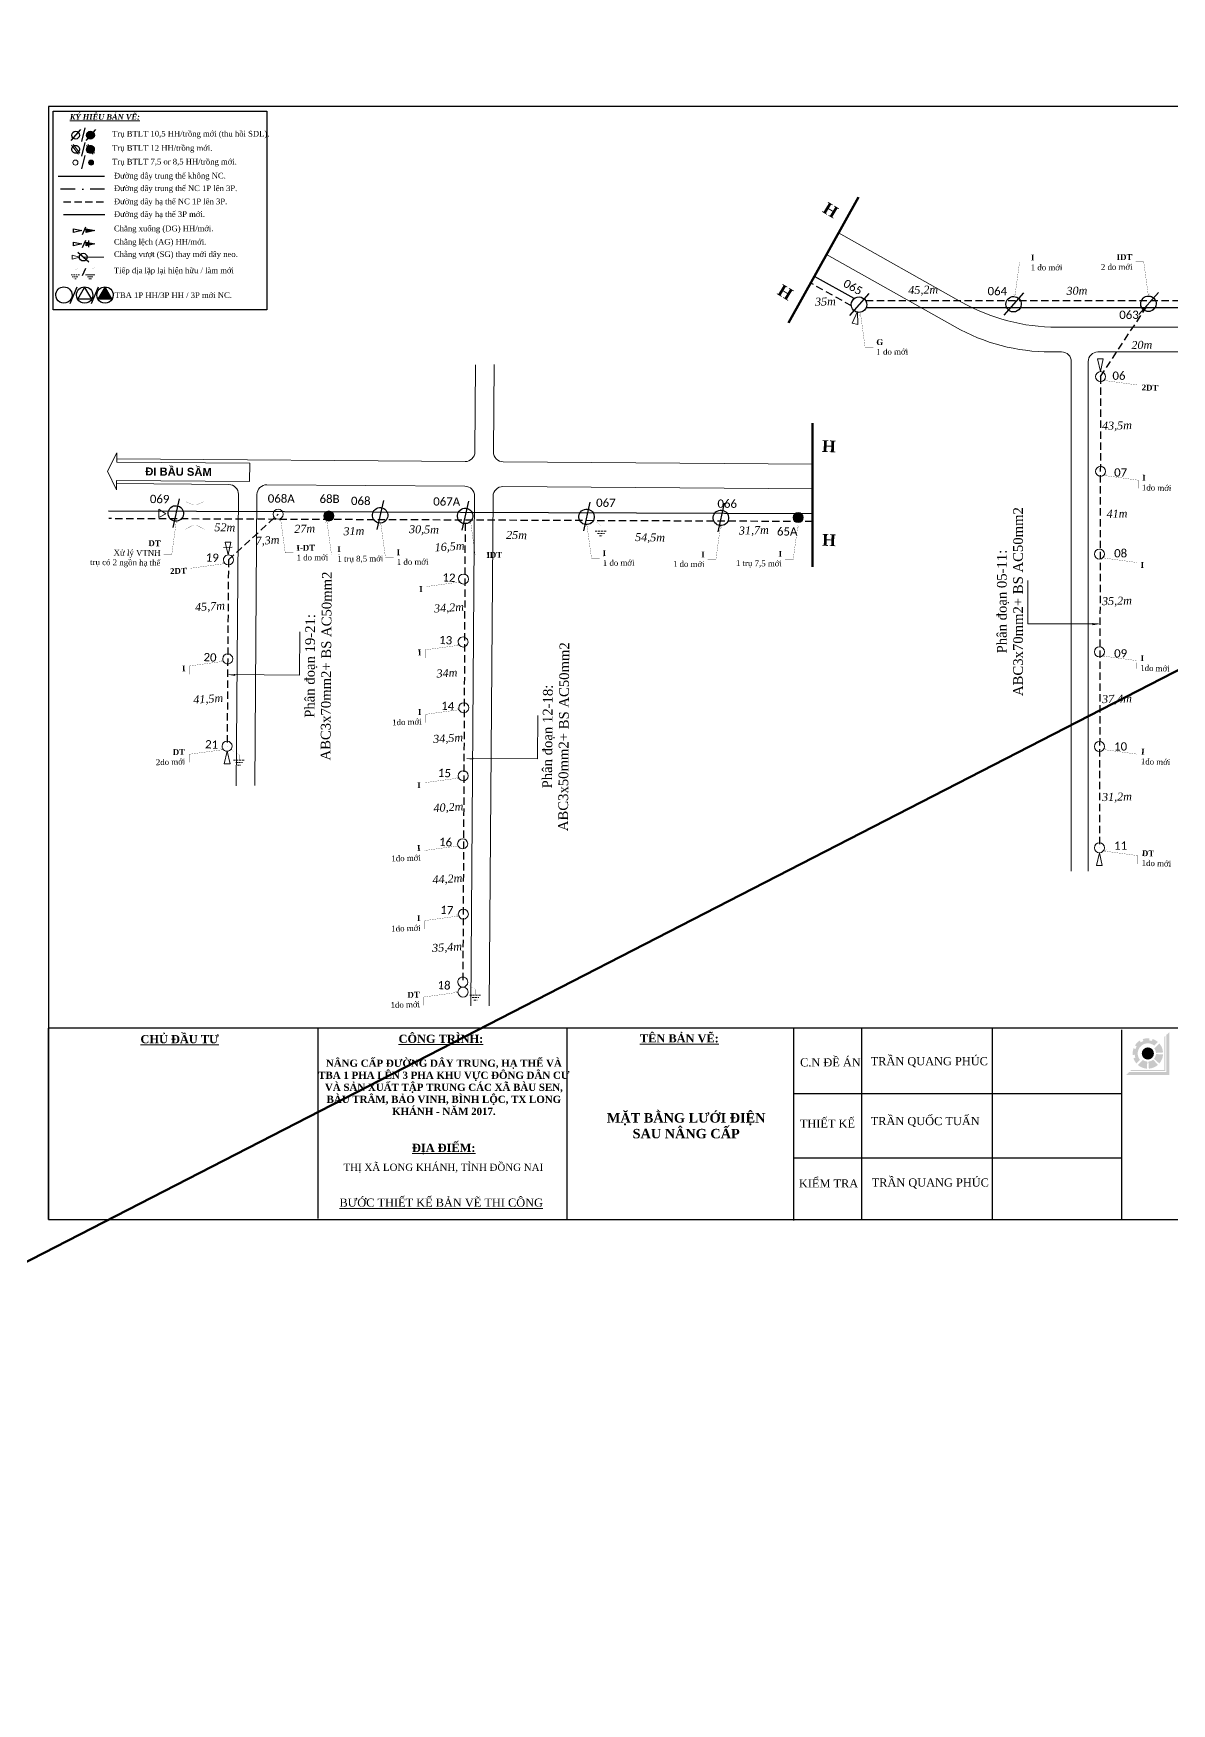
# Model space of a CAD drawing. Header units: metres. Extents: x 429925 to 893472, y 1245258 to 2552490.
# Drawn here: x 444762 to 445346, y 1259853 to 1260710 of the extents above; entities that cross this region are included whole.
import ezdxf

# ---------------------------------------------------------------- set-up
doc = ezdxf.new("R2010")
doc.units = ezdxf.units.M
doc.linetypes.add('DASHDOT', pattern=[1, 0.5, -0.25, 0, -0.25])
doc.linetypes.add('DASHED2', pattern=[0.375, 0.25, -0.125])
doc.layers.add('duong', color=2, linetype='Continuous', lineweight=15)
doc.layers.add('duong bao', color=3, linetype='Continuous', lineweight=13)
doc.layers.add('Khung ten', color=7, linetype='Continuous')
doc.layers.add('KHUNGBANVE', color=6, linetype='Continuous')
doc.styles.add('DAURAO', font='arial.ttf')
doc.styles.get("Standard").update_dxf_attribs({"font": 'arial.ttf'})
doc.styles.add('Unicode', font='times.ttf')
doc.linetypes.add('RAOKEM10', pattern='A,2.5,["x",DAURAO,S=0.75,R=0,X=0,Y=-0.252],2.5', length=5)

# ---------------------------------------------------------------- blocks, each defined once
blk = doc.blocks.new('A$C46BF4DDC')
at = {"color": 9, "linetype": 'Continuous'}
blk.add_line((9.91, 11.46), (0, 0), dxfattribs=at)
blk.add_lwpolyline([(0.89, 5.61, -1), (8.82, 5.61, -1)], format="xyb", close=True, dxfattribs=at)
blk = doc.blocks.new('A$C7B825D87')
at = {"layer": 'duong bao', "color": 1, "linetype": 'DASHED2', "lineweight": 20, "ltscale": 4}
for p, q in [((1.21, 2.48), (7.13, 2.48)), ((2.41, 1.31), (5.91, 1.31)), ((3.34, 0), (4.99, 0))]:
    blk.add_line(p, q, dxfattribs=at)
at = {"layer": 'duong bao', "color": 1, "linetype": 'DASHED2', "lineweight": 20, "ltscale": 4, "const_width": 0.0325}
blk.add_lwpolyline([(0.01, 8.11), (4.17, 5.43), (4.17, 2.48)], dxfattribs=at)
blk = doc.blocks.new('A$C16F73B65')
at = {"layer": 'duong bao', "lineweight": 50, "ltscale": 2}
blk.add_hatch(color=2, dxfattribs=at).paths.add_polyline_path([(0, 2.58, 1), (5.16, 2.58, 1)])
at = {"color": 4, "linetype": 'Continuous', "lineweight": 18}
blk.add_lwpolyline([(0, 2.58, -1), (5.16, 2.58, -1)], format="xyb", close=True, dxfattribs=at)
blk = doc.blocks.new('A$C6542344A')
at = {"color": 9, "linetype": 'Continuous'}
for p, q in [((7.5, 9.8), (0, 1.2)), ((8.7, 8.6), (1.3, 0))]:
    blk.add_line(p, q, dxfattribs=at)
for points in [[(0.3, 4.9, -1), (8.2, 4.9, -1)], [(4.3, 1, -1), (4.3, 8.9, -1)]]:
    blk.add_lwpolyline(points, format="xyb", close=True, dxfattribs=at)
blk = doc.blocks.new('A$C45A47B40')
at = {"layer": 'duong bao', "color": 1, "lineweight": 20, "ltscale": 4}
for p, q in [((1.2, 2.5), (7.1, 2.5)), ((2.4, 1.3), (5.9, 1.3)), ((3.3, 0), (5, 0))]:
    blk.add_line(p, q, dxfattribs=at)
at = {"layer": 'duong bao', "color": 1, "lineweight": 20, "ltscale": 4, "const_width": 0.0325}
blk.add_lwpolyline([(0, 8.1), (4.2, 5.4), (4.2, 2.5)], dxfattribs=at)

msp = doc.modelspace()

# ---------------------------------------------------------------- hatches: boundary and pattern name
at = {"layer": 'duong bao', "lineweight": 50, "ltscale": 2}
h = msp.add_hatch(color=256, dxfattribs=at)
edge = h.paths.add_edge_path()
edge.add_ellipse((444790.82, 1260658.06), major_axis=(1.4, 1.4), ratio=1, start_angle=364.08942, end_angle=494.94231)
edge.add_ellipse((444790.82, 1260658.06), major_axis=(1.4, 1.4), ratio=1, start_angle=134.94231, end_angle=184.08942)
edge.add_line((444789.52, 1260656.56), (444792.12, 1260659.56))
edge = h.paths.add_edge_path()
edge.add_ellipse((444790.82, 1260658.06), major_axis=(1.4, 1.4), ratio=1, start_angle=184.08942, end_angle=314.94231)
edge.add_ellipse((444790.82, 1260658.06), major_axis=(1.4, 1.4), ratio=1, start_angle=314.94231, end_angle=364.08942)
edge.add_line((444792.12, 1260659.56), (444789.52, 1260656.56))
h = msp.add_hatch(color=256, dxfattribs=at)
h.paths.add_polyline_path([(444782.83, 1260648.84, -1), (444783.61, 1260652.74, -1)], flags=17)
h.paths.add_polyline_path([(444783.61, 1260652.74, 1), (444782.83, 1260648.84, 1)], flags=17)
h = msp.add_hatch(color=256, dxfattribs=at)
edge = h.paths.add_edge_path()
edge.add_ellipse((444790.82, 1260650.73), major_axis=(1.4, 1.4), ratio=1, start_angle=364.08942, end_angle=494.94231)
edge.add_ellipse((444790.82, 1260650.73), major_axis=(1.4, 1.4), ratio=1, start_angle=134.94231, end_angle=184.08942)
edge.add_line((444789.52, 1260649.23), (444792.12, 1260652.23))
edge = h.paths.add_edge_path()
edge.add_ellipse((444790.82, 1260650.73), major_axis=(1.4, 1.4), ratio=1, start_angle=184.08942, end_angle=314.94231)
edge.add_ellipse((444790.82, 1260650.73), major_axis=(1.4, 1.4), ratio=1, start_angle=314.94231, end_angle=364.08942)
edge.add_line((444792.12, 1260652.23), (444789.52, 1260649.23))
h = msp.add_hatch(color=256, dxfattribs=at)
h.paths.add_polyline_path([(444790.43, 1260648.79, -1), (444791.21, 1260652.68, -1)], flags=17)
h.paths.add_polyline_path([(444791.21, 1260652.68, 1), (444790.43, 1260648.79, 1)], flags=17)
for points in [[(444791.21, 1260652.68, -1), (444790.43, 1260648.79, -1)], [(444793.06, 1260609.04), (444788.67, 1260609.99), (444788.67, 1260608.09)], [(444798.3, 1260579.91), (444794.84, 1260573.91), (444801.77, 1260573.91)]]:
    msp.add_hatch(color=256, dxfattribs=at).paths.add_polyline_path(points)
h = msp.add_hatch(color=256, dxfattribs=at)
h.paths.add_polyline_path([(444793.06, 1260602.2), (444789.92, 1260602.88), (444789.92, 1260601.53)])
h.paths.add_polyline_path([(444789.92, 1260601.53), (444789.92, 1260602.88), (444788.67, 1260603.15), (444788.67, 1260601.26)])
at = {"layer": 'Khung ten'}
h = msp.add_hatch(color=160, dxfattribs=at)
h.paths.add_polyline_path([(445344.87, 1260197.56), (445343.3, 1260196), (445343.3, 1260177.02), (445324.32, 1260177.02), (445322.75, 1260175.45), (445344.87, 1260175.45)])
h.paths.add_polyline_path([(445342.78, 1260195.48), (445342.26, 1260194.96), (445342.26, 1260178.06), (445325.36, 1260178.06), (445324.84, 1260177.54), (445342.78, 1260177.54)], flags=17)
for color, points in [(160, [(445338.96, 1260192.39, 0.10032), (445336.26, 1260193.93), (445335.93, 1260192.94, 0.055263), (445334.47, 1260193.25), (445334.57, 1260194.29, 0.110865), (445331.18, 1260193.87), (445331.53, 1260192.89, 0.055263), (445330.18, 1260192.23), (445329.63, 1260193.11, 0.110865), (445327.21, 1260190.69), (445328.09, 1260190.13, 0.055263), (445327.43, 1260188.79), (445326.45, 1260189.14, 0.110865), (445326.03, 1260185.74), (445327.07, 1260185.85, 0.055263), (445327.38, 1260184.38), (445326.39, 1260184.06, 0.10032), (445327.93, 1260181.36), (445329.77, 1260183.21, -0.904534), (445337.11, 1260190.54)]), (1, [(445336.94, 1260186.51, 1), (445330.68, 1260186.51, 1)])]:
    msp.add_hatch(color=color, dxfattribs=at).paths.add_polyline_path(points)
h = msp.add_hatch(color=104, dxfattribs=at)
h.paths.add_polyline_path([(445339.69, 1260191.66), (445337.1, 1260189.06, -0.149436), (445337.97, 1260186.79), (445341.61, 1260187.03, 0.16445)])
h.paths.add_polyline_path([(445341.61, 1260185.99), (445337.97, 1260186.23, -0.16445), (445336.95, 1260183.76), (445339.69, 1260181.36, 0.16445)])
h.paths.add_polyline_path([(445338.96, 1260180.62), (445336.56, 1260183.37, -0.16445), (445334.09, 1260182.35), (445334.33, 1260178.71, 0.16445)])
h.paths.add_polyline_path([(445333.29, 1260178.71), (445333.53, 1260182.35, -0.149436), (445331.25, 1260183.21), (445328.66, 1260180.62, 0.16445)])

# ---------------------------------------------------------------- linework, layer by layer
at = {"color": 7, "linetype": 'Continuous'}
for p, q in [((444787.92, 1260661.77), (444786.29, 1260654.89)), ((444787.92, 1260654.22), (444786.29, 1260647.34)), ((444787.92, 1260647.65), (444786.29, 1260640.77)), ((444786.78, 1260607.14), (444788.37, 1260610.94)), ((444786.78, 1260600.31), (444788.37, 1260604.1)), ((444789.92, 1260600.5), (444789.92, 1260603.91)), ((444789.92, 1260600.5), (444789.92, 1260603.91)), ((444786.78, 1260585.95), (444788.37, 1260589.74)), ((444780.38, 1260571.55), (444784.03, 1260580.25)), ((444791.38, 1260571.55), (444795.02, 1260580.25))]:
    msp.add_line(p, q, dxfattribs=at)
at = {"color": 1, "lineweight": 30, "ltscale": 15}
for p, q in [((444798.09, 1260636.79), (444774.26, 1260636.79)), ((445182.95, 1260574.14), (445162.58, 1260585.53)), ((445189.23, 1260569.62), (445525.26, 1260569.62)), ((445161.59, 1260463.57), (444800.09, 1260465.07))]:
    msp.add_line(p, q, dxfattribs=at)
at = {"color": 1, "linetype": 'DASHDOT', "lineweight": 30, "ltscale": 15}
msp.add_line((444798.09, 1260630.33), (444774.26, 1260630.33), dxfattribs=at)
at = {"color": 5, "linetype": 'DASHED2', "lineweight": 30, "ltscale": 15}
for p, q in [((444776.93, 1260623.82), (444798.13, 1260623.82)), ((445181.69, 1260570.35), (445160.67, 1260582.1)), ((445188.97, 1260573.21), (445525.26, 1260573.21)), ((445309.52, 1260534.06), (445334.13, 1260571.48)), ((445309.52, 1260534.06), (445308.93, 1260292.16)), ((444861.68, 1260439.94), (444887.18, 1260463.4)), ((445161.59, 1260459.64), (444800.2, 1260461.14)), ((444983.2, 1260458.56), (444982.02, 1260223.17)), ((444861.68, 1260439.94), (444860.96, 1260344.29))]:
    msp.add_line(p, q, dxfattribs=at)
at = {"color": 4, "linetype": 'Continuous', "lineweight": 18}
for p, q in [((445238.13, 1260572.32), (445174.98, 1260607.87)), ((445234.8, 1260559.62), (445168.81, 1260596.76)), ((445393.69, 1260559.46), (445287.18, 1260559.46)), ((444988.57, 1260540.2), (444988.23, 1260495.43)), ((444997.76, 1260495.36), (444998.1, 1260540.32)), ((445289.51, 1260546.76), (445283.85, 1260546.76)), ((445294.51, 1260280.06), (445294.51, 1260541.76)), ((445303.17, 1260541.76), (445303.17, 1260280.06)), ((445317.87, 1260546.76), (445308.17, 1260546.76)), ((445393.69, 1260546.76), (445308.17, 1260546.76)), ((444804.35, 1260494.98), (444799.52, 1260485.5)), ((444804.32, 1260490.22), (444804.35, 1260494.98)), ((444872.58, 1260489.71), (444804.32, 1260490.22)), ((444983.2, 1260490.46), (444804.33, 1260491.81)), ((445161.63, 1260489.12), (445002.72, 1260490.32)), ((444799.52, 1260485.5), (444804.21, 1260475.94)), ((444804.21, 1260475.94), (444804.25, 1260480.7)), ((444861.83, 1260478.68), (444804.23, 1260479.11)), ((444983.1, 1260477.77), (444881.35, 1260478.53)), ((444866.79, 1260473.64), (444865.67, 1260323.91)), ((444876.32, 1260473.57), (444875.19, 1260324.14)), ((444988.06, 1260472.73), (444986.1, 1260211.04)), ((444997.59, 1260472.66), (444995.62, 1260210.96)), ((445161.61, 1260476.42), (445002.63, 1260477.62)), ((444863.56, 1260446.46), (444859.19, 1260446.4)), ((445272.2, 1260407.05), (445272.2, 1260429.36)), ((444898.21, 1260380.77), (444898.37, 1260403.07)), ((445020.44, 1260337.78), (445020.6, 1260360.08))]:
    msp.add_line(p, q, dxfattribs=at)
at = {"color": 9, "linetype": 'Continuous'}
msp.add_lwpolyline([(444769.27, 1260101.28), (445582.07, 1260101.28), (445582.07, 1260672.78), (444769.27, 1260672.78)], close=True, dxfattribs=at)
at = {"color": 7, "linetype": 'Continuous'}
for points in [[(444771.74, 1260670.47), (444881.44, 1260670.47), (444881.44, 1260568.32), (444771.74, 1260568.32)], [(444782.02, 1260609.99), (444786.42, 1260609.04), (444782.02, 1260608.09)], [(444788.67, 1260609.99), (444793.06, 1260609.04), (444788.67, 1260608.09)], [(444788.67, 1260609.99), (444793.06, 1260609.04), (444788.67, 1260608.09)], [(444782.02, 1260603.15), (444786.42, 1260602.2), (444782.02, 1260601.26)], [(444788.67, 1260603.15), (444793.06, 1260602.2), (444788.67, 1260601.26)], [(444788.67, 1260603.15), (444793.06, 1260602.2), (444788.67, 1260601.26)], [(444784.37, 1260573.91), (444787.83, 1260579.91), (444791.29, 1260573.91)], [(444794.84, 1260573.91), (444798.3, 1260579.91), (444801.77, 1260573.91)], [(444794.84, 1260573.91), (444798.3, 1260579.91), (444801.77, 1260573.91)], [(444794.84, 1260573.91), (444798.3, 1260579.91), (444801.77, 1260573.91)]]:
    msp.add_lwpolyline(points, close=True, dxfattribs=at)
at = {"color": 9, "linetype": 'Continuous'}
for points in [[(444782.83, 1260648.84, -1), (444783.61, 1260652.74, -1)], [(444785.16, 1260650.4, -1), (444781.27, 1260651.18, -1)], [(444790.43, 1260648.79, -1), (444791.21, 1260652.68, -1)], [(444792.76, 1260650.34, -1), (444788.87, 1260651.12, -1)]]:
    msp.add_lwpolyline(points, format="xyb", close=True, dxfattribs=at)
at = {"color": 4, "linetype": 'Continuous', "lineweight": 18}
for points in [[(444781.81, 1260643.96, -1), (444784.39, 1260643.96, -1)], [(445338.1, 1260571.48, -1), (445330.16, 1260571.48, -1)], [(445312.1, 1260534.06, -1), (445306.94, 1260534.06, -1)], [(445312.1, 1260485.44, -1), (445306.94, 1260485.44, -1)], [(444889.76, 1260463.39, -1), (444884.6, 1260463.42, -1)], [(445311.51, 1260442.97, -1), (445306.35, 1260442.97, -1)], [(444864.26, 1260439.92, -1), (444859.1, 1260439.96, -1)], [(444984.96, 1260430.12, -1), (444979.81, 1260430.16, -1)], [(444984.72, 1260397.78, -1), (444979.56, 1260397.82, -1)], [(445311.51, 1260392.77, -1), (445306.35, 1260392.77, -1)], [(444863.88, 1260389.12, -1), (444858.72, 1260389.16, -1)], [(444985.06, 1260364.04, -1), (444979.9, 1260364.08, -1)], [(444863.54, 1260344.27, -1), (444858.38, 1260344.31, -1)], [(445311.51, 1260344.15, -1), (445306.35, 1260344.15, -1)], [(444984.8, 1260329.12, -1), (444979.64, 1260329.16, -1)], [(444984.54, 1260294.19, -1), (444979.38, 1260294.23, -1)], [(445311.51, 1260292.16, -1), (445306.35, 1260292.16, -1)], [(444984.86, 1260258.08, -1), (444979.7, 1260258.11, -1)], [(444984.6, 1260223.15, -1), (444979.44, 1260223.19, -1)], [(444984.71, 1260217.99, -1), (444979.55, 1260218.03, -1)]]:
    msp.add_lwpolyline(points, format="xyb", close=True, dxfattribs=at)
for points in [[(444785.11, 1260595.44), (444781.38, 1260594.44), (444781.38, 1260596.43)], [(444872.58, 1260489.71), (444804.32, 1260490.22), (444804.35, 1260494.98), (444799.52, 1260485.5), (444804.21, 1260475.94), (444804.25, 1260480.7), (444872.51, 1260480.18)], [(444829.55, 1260463.59), (444825.95, 1260461.67), (444825.99, 1260465.96)]]:
    msp.add_lwpolyline(points, close=True, dxfattribs=at)
at = {"color": 7, "linetype": 'Continuous'}
for points in [[(444772.97, 1260575.95, -1), (444781.36, 1260575.97, -1)], [(444783.62, 1260575.95, -1), (444792.01, 1260575.97, -1)], [(444794.09, 1260575.95, -1), (444802.48, 1260575.97, -1)], [(444794.09, 1260575.95, -1), (444802.48, 1260575.97, -1)], [(444794.09, 1260575.95, -1), (444802.48, 1260575.97, -1)]]:
    msp.add_lwpolyline(points, format="xyb", close=True, dxfattribs=at)
at = {"color": 4, "linetype": 'Continuous', "lineweight": 18}
for points in [[(445184.69, 1260567.52), (445181.91, 1260561.45), (445184.83, 1260560.85), (445184.69, 1260567.52)], [(445309.45, 1260536.63), (445310.93, 1260543.15), (445307.94, 1260543.14), (445309.45, 1260536.63)], [(444861.57, 1260442.52), (444862.93, 1260449.05), (444859.94, 1260448.99), (444861.57, 1260442.52)], [(445305.54, 1260407.39), (445305.53, 1260406.62), (445308.51, 1260407.05), (445272.2, 1260407.05)], [(444864.86, 1260381.35), (444864.87, 1260380.58), (444861.89, 1260381.04), (444898.21, 1260380.77)], [(444860.98, 1260341.71), (444859.55, 1260335.19), (444862.53, 1260335.22), (444860.98, 1260341.71)], [(444987.09, 1260338.36), (444987.1, 1260337.59), (444984.12, 1260338.05), (445020.44, 1260337.78)], [(445308.93, 1260289.58), (445307.44, 1260283.07), (445310.43, 1260283.08), (445308.93, 1260289.58)]]:
    msp.add_lwpolyline(points, dxfattribs=at)
for centre, radius, start, end in [((445287.18, 1260659.46), 100, 240.62113, 270), ((445283.85, 1260646.76), 100, 240.62113, 270), ((445289.51, 1260541.76), 5, 0, 90), ((445308.17, 1260541.76), 5, 90, 180), ((444983.23, 1260495.46), 5, 269.56917, 359.56917), ((445002.76, 1260495.32), 5, 179.56917, 269.56917), ((444861.79, 1260473.68), 5, 359.56917, 89.56917), ((444881.32, 1260473.53), 5, 89.56917, 179.56917), ((444983.06, 1260472.77), 5, 359.56917, 89.56917), ((445002.59, 1260472.62), 5, 89.56917, 179.56917)]:
    msp.add_arc(centre, radius, start, end, dxfattribs=at)
at = {"layer": 'duong bao', "lineweight": 50, "ltscale": 2}
for p, q in [((434300.08, 1254706.74), (452042.86, 1263822.17)), ((445185.15, 1260626.19), (445149.35, 1260561.7)), ((445161.66, 1260510.19), (445161.55, 1260436.43))]:
    msp.add_line(p, q, dxfattribs=at)
at = {"layer": 'duong bao', "color": 6, "linetype": 'RAOKEM10', "lineweight": 30, "ltscale": 2}
msp.add_line((444776.93, 1260617.32), (444798.13, 1260617.32), dxfattribs=at)
at = {"layer": 'duong bao', "lineweight": 18, "ltscale": 2}
msp.add_line((444797.74, 1260595.38), (444787.15, 1260595.39), dxfattribs=at)
at = {"layer": 'duong bao', "color": 4, "lineweight": 15, "ltscale": 2, "const_width": 0.1}
for points in [[(445264.87, 1260576.53), (445265.55, 1260575.51), (445267.91, 1260592.74), (445272.12, 1260592.76)], [(445334.73, 1260576.76), (445334.05, 1260575.74), (445331.69, 1260592.97), (445327.47, 1260592.99)], [(445185.56, 1260565.43), (445186.24, 1260566.45), (445188.6, 1260549.22), (445192.82, 1260549.2)], [(445312.37, 1260532.8), (445311.35, 1260532.12), (445328.58, 1260529.76), (445328.6, 1260525.55)], [(445312.58, 1260483.95), (445311.56, 1260483.27), (445328.79, 1260480.91), (445328.81, 1260476.69)], [(444835.64, 1260459.16), (444834.95, 1260460.18), (444832.59, 1260442.95), (444828.38, 1260442.94)], [(444887.79, 1260459.8), (444888.47, 1260460.82), (444890.83, 1260443.59), (444895.04, 1260443.58)], [(444911.52, 1260459.01), (444912.2, 1260460.03), (444914.56, 1260442.8), (444918.77, 1260442.78)], [(444939.25, 1260457.54), (444939.93, 1260458.56), (444942.29, 1260441.33), (444946.51, 1260441.32)], [(444985.33, 1260458.69), (444986.01, 1260459.71), (444988.37, 1260442.48), (444992.59, 1260442.46)], [(445045.06, 1260457.04), (445045.74, 1260458.06), (445048.1, 1260440.83), (445052.31, 1260440.82)], [(445115.05, 1260456.42), (445114.36, 1260457.44), (445112, 1260440.21), (445107.79, 1260440.19)], [(445154.72, 1260456.42), (445154.03, 1260457.44), (445151.67, 1260440.21), (445147.46, 1260440.19)], [(444858.51, 1260438.71), (444859.53, 1260438.03), (444842.3, 1260435.67), (444842.29, 1260431.45)], [(445311.84, 1260441.68), (445310.82, 1260441), (445328.05, 1260438.64), (445328.07, 1260434.43)], [(444979.65, 1260429.32), (444980.67, 1260428.64), (444963.44, 1260426.28), (444963.43, 1260422.06)], [(444978.94, 1260396.8), (444979.96, 1260396.12), (444962.73, 1260393.76), (444962.72, 1260389.55)], [(444857.89, 1260388.54), (444858.91, 1260387.86), (444841.68, 1260385.5), (444841.66, 1260381.28)], [(445311.71, 1260391.3), (445310.69, 1260390.62), (445327.92, 1260388.26), (445327.94, 1260384.04)], [(444979.06, 1260363.69), (444980.08, 1260363.01), (444962.85, 1260360.65), (444962.84, 1260356.43)], [(444857.71, 1260343.19), (444858.73, 1260342.51), (444841.5, 1260340.15), (444841.48, 1260335.93)], [(445312.02, 1260343.26), (445311, 1260342.58), (445328.23, 1260340.22), (445328.25, 1260336.01)], [(444978.65, 1260328.59), (444979.67, 1260327.91), (444962.44, 1260325.55), (444962.43, 1260321.33)], [(444978.64, 1260293.79), (444979.66, 1260293.11), (444962.43, 1260290.75), (444962.42, 1260286.53)], [(445312.44, 1260291.14), (445311.42, 1260290.46), (445328.65, 1260288.1), (445328.67, 1260283.88)], [(444978.6, 1260257.76), (444979.62, 1260257.08), (444962.39, 1260254.72), (444962.38, 1260250.51)], [(444978.22, 1260218.55), (444979.24, 1260217.87), (444962.01, 1260215.51), (444962, 1260211.29)]]:
    msp.add_lwpolyline(points, dxfattribs=at)
at = {"layer": 'duong bao', "lineweight": 50, "ltscale": 2, "const_width": 0.1}
for points in [[(444839.67, 1260469.89), (444843.82, 1260468.12), (444843.82, 1260457.92), (444839.52, 1260455.7)], [(444849.15, 1260469.89), (444845.01, 1260468.12), (444845.01, 1260457.92), (444849.3, 1260455.7)]]:
    msp.add_lwpolyline(points, dxfattribs=at)
at = {"layer": 'KHUNGBANVE', "color": 2}
for p, q in [((444769.27, 1260101.28), (444769.27, 1260199.44)), ((445582.07, 1260199.44), (444769.27, 1260199.44)), ((444907.75, 1260101.72), (444907.75, 1260199.58)), ((445035.6, 1260101.28), (445035.6, 1260199.44)), ((445152.06, 1260100.76), (445152.06, 1260199.44)), ((445186.96, 1260100.98), (445186.96, 1260199.44)), ((445254.04, 1260101.28), (445254.04, 1260199.14)), ((445320.49, 1260101.28), (445320.49, 1260198.62)), ((445320.49, 1260165.8), (445152.06, 1260165.8)), ((445320.49, 1260132.73), (445152.06, 1260132.73)), ((444769.27, 1260101.28), (445582.07, 1260101.28))]:
    msp.add_line(p, q, dxfattribs=at)

# ---------------------------------------------------------------- block references
at = {"color": 4, "linetype": 'Continuous', "lineweight": 18, "yscale": 0.5, "zscale": 0.5}
for p, xscale, rotation in [((444780.74, 1260655.25), 0.5000000000041764, 359.9423113320694), ((444788.39, 1260655.25), 0.5000000000041764, 359.9423113320694), ((444784.28, 1260597.87), 0.5000000000211088, 269.9863334116617)]:
    msp.add_blockref('A$C46BF4DDC', p, dxfattribs=dict(at, xscale=xscale, rotation=rotation))
at = {"color": 4, "linetype": 'Continuous', "lineweight": 18}
for p, rotation in [((445180.53, 1260565.5), 359.190150887879), ((445259.91, 1260565.7), 359.190150887879), ((445329.19, 1260565.94), 359.190150887879), ((444833.03, 1260456.6), 28.13819326312851), ((444937.9, 1260455.62), 28.13819326312851), ((444981.56, 1260455.29), 28.13819326312851), ((445043.93, 1260454.82), 28.13819326312851), ((445112.91, 1260454.3), 28.13819326312851)]:
    msp.add_blockref('A$C46BF4DDC', p, dxfattribs=dict(at, rotation=rotation))
at = {"layer": 'duong bao', "lineweight": 50, "ltscale": 2, "xscale": 0.4999999999677949, "yscale": 0.5, "zscale": 0.5, "rotation": 78.73382310779768}
for p in [(444785.22, 1260648.21), (444792.82, 1260648.16)]:
    msp.add_blockref('A$C6542344A', p, dxfattribs=at)
at = {"layer": 'duong bao', "lineweight": 50, "ltscale": 2}
for name, p, xscale, yscale, zscale in [('A$C16F73B65', (444789.84, 1260642.67), 0.5, 0.5, 0.5), ('A$C7B825D87', (444786.2, 1260584.3), -0.8000000000029104, 0.7999999999883585, 0.8), ('A$C45A47B40', (444793.96, 1260584.31), -0.8000000000029104, 0.7999999999883585, 0.8)]:
    msp.add_blockref(name, p, dxfattribs=dict(at, xscale=xscale, yscale=yscale, zscale=zscale))
for name, p in [('A$C16F73B65', (444910.63, 1260459.93)), ('A$C16F73B65', (445151.63, 1260459.1)), ('A$C7B825D87', (445048.85, 1260452.27)), ('A$C7B825D87', (444863, 1260334.57)), ('A$C7B825D87', (444984.37, 1260213.92))]:
    msp.add_blockref(name, p, dxfattribs=at)

# ---------------------------------------------------------------- texts
at = {"color": 4, "linetype": 'Continuous', "lineweight": 18, "attachment_point": 5}
for s, insert, char_height, width in [('\\C7;\\fTimes New Roman|b1|i1|;\\H2.8669647164643;\\LKÝ HIỆU BẢN VẼ\\l\\L:\\l', (444798.2, 1260666.99), 2.867, 49.2057), ('\\C7;\\fCalibri|b0|i0|;\\H4.2333171844482;064', (445256.52, 1260577.97), 4.2333, 21.59), ('\\C7;\\fCalibri|b0|i0|;\\H4.2333171844482;063', (445324.13, 1260565.81), 4.2333, 21.59), ('{\\fCalibri|b0|i0|c0|p34;\\C7;06}', (445318.96, 1260534.54), 4.2333, 21.59), ('{\\fCalibri|b0|i0|c0|p34;\\C7;07}', (445319.83, 1260484.84), 4.2333, 21.59), ('{\\fCalibri|b0|i0|c0|p34;\\C7;68B}', (444913.59, 1260471.29), 4.2333, 21.59), ('{\\fCalibri|b0|i0|c0|p34;\\C7;65A}', (445148.58, 1260454.56), 4.2333, 21.59), ('{\\fCalibri|b0|i0|c0|p34;\\C7;08}', (445319.83, 1260443.35), 4.2333, 21.59), ('{\\fCalibri|b0|i0|c0|p34;\\C7;09}', (445319.83, 1260391.94), 4.2333, 21.59), ('{\\fCalibri|b0|i0|c0|p34;\\C7;10}', (445319.83, 1260344.15), 4.2333, 21.59), ('{\\fCalibri|b0|i0|c0|p34;\\C7;11}', (445319.83, 1260293.26), 4.2333, 21.59)]:
    msp.add_mtext(s, dxfattribs=dict(at, insert=insert, char_height=char_height, width=width))
at = {"char_height": 2.9352, "attachment_point": 4}
for s, insert, width in [('{\\fTimes New Roman|b0|i0|c0|p18;\\C7;Trụ BTLT 10,5 HH/trồng mới (thu hồi SDL).}', (444801.93, 1260658.33), 78.7288), ('{\\fTimes New Roman|b0|i0|c0|p18;\\C7;Trụ BTLT 12 HH/trồng mới.}', (444801.93, 1260651.01), 78.7288), ('{\\fTimes New Roman|b0|i0|c0|p18;\\C7;Trụ BTLT 7,5 or 8,5 HH/trồng mới.}', (444801.93, 1260643.98), 78.7288), ('{\\fTimes New Roman|b0|i0|c0|p18;\\H1x;\\C7;Đường dây trung thế không NC.}', (444802.87, 1260636.79), 60.7348), ('{\\fTimes New Roman|b0|i0|c0|p18;\\C7;Đường dây trung thế NC 1P lên 3P.}', (444802.87, 1260630.33), 65.0554), ('{\\fTimes New Roman|b0|i0|c0|p18;\\C7;Đường dây hạ thế NC 1P lên 3P.}', (444802.87, 1260623.57), 69.8685), ('{\\fTimes New Roman|b0|i0|c0|p18;\\C7;Đường dây hạ thế 3P mới.}', (444802.87, 1260617.07), 69.8685), ('{\\fTimes New Roman|b0|i0|c0|p18;\\C7;Chằng xuống (DG) HH/mới.}', (444802.87, 1260609.67), 67.094), ('{\\fTimes New Roman|b0|i0|c0|p18;\\C7;Chằng lệch (AG) HH/mới.}', (444802.87, 1260602.83), 67.094), ('{\\fTimes New Roman|b0|i0|c0|p18;\\C7;Chằng vượt (SG) thay mới dây neo.}', (444802.87, 1260596.46), 67.094), ('{\\fTimes New Roman|b0|i0|c0|p18;\\C7;Tiếp địa lặp lại hiện hữu / làm mới}', (444802.84, 1260588.16), 67.094), ('{\\fTimes New Roman|b0|i0|c0|p18;\\C7;TBA 1P HH/3P HH / 3P mới NC.}', (444803.23, 1260575.87), 74)]:
    msp.add_mtext(s, dxfattribs=dict(at, insert=insert, width=width))
at = {"color": 4, "linetype": 'Continuous', "lineweight": 18}
for s, insert, char_height, width, attachment_point, rotation in [('{\\fTimes New Roman|b1|i0|c0|p18;\\C7;H}', (445170.87, 1260619.56), 6, 22.4014, 5, 328.80674), ('{\\fTimes New Roman|b1|i0|c0|p18;\\C7;I\\P\\fTimes New Roman|b0|i0|c0|p18;1 do mới}', (445273.7, 1260592.72), 3, 24.4669, 4, 359.39231), ('{\\fTimes New Roman|b1|i0|c0|p18;\\C7;IDT\\P\\fTimes New Roman|b0|i0|c0|p18;2 do mới}', (445325.9, 1260592.96), 3, 24.4669, 6, 0.60769), ('{\\fTimes New Roman|b1|i0|c0|p18;\\C7;H}', (445147.61, 1260577.36), 6, 22.4014, 5, 328.80674), ('\\C7;\\fCalibri|b0|i0|;\\H4.2333171844482;065', (445182.37, 1260580.03), 4.2333, 21.59, 5, 330.62113), ('{\\fTimes New Roman|b0|i1|c0|p18;\\C7;35m}', (445168.22, 1260572.62), 4.1093, 22.225, 5, 1.49443), ('{\\fTimes New Roman|b0|i1|c0|p18;\\C7;45,2m}', (445218.45, 1260578.18), 4.1093, 22.225, 5, 1.49443), ('{\\fTimes New Roman|b0|i1|c0|p18;\\C7;30m}', (445297.38, 1260578.18), 4.1093, 22.225, 5, 1.49443), ('{\\fTimes New Roman|b1|i0|c0|p18;\\C7;G\\P\\fTimes New Roman|b0|i0|c0|p18;1 do mới}', (445194.4, 1260549.23), 3, 24.4669, 4, 0.60769), ('{\\fTimes New Roman|b0|i1|c0|p18;\\C7;20m}', (445330.7, 1260550.35), 4.1093, 22.225, 5, 1.49443), ('{\\fTimes New Roman|b1|i0|c0|p18;\\C7;2DT}', (445330.64, 1260528.51), 3, 22.225, 4, 358.50557), ('{\\fTimes New Roman|b0|i1|c0|p18;\\C7;43,5m}', (445317.95, 1260508.52), 4.1093, 22.225, 5, 1.49443), ('{\\fTimes New Roman|b1|i0|c0|p18;\\C7;H}', (445170.03, 1260498.32), 6, 22.4014, 5, 357.75478), ('\\C7;\\fArial Unicode MS|b1|i0|;\\H4.1092942200601;ĐI BẦU SẦM', (444836.03, 1260485.22), 4.1093, 73.025, 5, 359.56917), ('{\\fTimes New Roman|b1|i0|c0|p18;\\C7;I\\P\\fTimes New Roman|b0|i0|c0|p18;1do mới}', (445330.85, 1260479.65), 3, 22.225, 4, 358.50557), ('\\C7;\\fCalibri|b0|i0|;\\H4.2333171844482;069', (444826.34, 1260471.2), 4.2333, 21.59, 5, 359.56917), ('{\\fCalibri|b0|i0|c0|p34;\\H1x;\\C7;068A}', (444888.79, 1260471.44), 4.2333, 21.59, 5, 359.56917), ('\\C7;\\fCalibri|b0|i0|;\\H4.2333171844482;068', (444929.62, 1260470.23), 4.2333, 21.59, 5, 359.56917), ('\\C7;\\fCalibri|b0|i0|;\\H4.2333171844482;067A', (444973.75, 1260469.9), 4.2333, 21.59, 5, 359.56917), ('\\C7;\\fCalibri|b0|i0|;\\H4.2333171844482;067', (445055.49, 1260469.28), 4.2333, 21.59, 5, 359.56917), ('\\C7;\\fCalibri|b0|i0|;\\H4.2333171844482;066', (445117.8, 1260468.81), 4.2333, 21.59, 5, 359.56917), ('{\\fTimes New Roman|b0|i0|c0|p18;\\C7;Phân đoạn 05-11:\\PABC3x70mm2+ BS AC50mm2}', (445263.01, 1260418.56), 5, 150.7075, 5, 90), ('{\\fTimes New Roman|b0|i1|c0|p18;\\C7;41m}', (445317.95, 1260463.68), 4.1093, 22.225, 5, 1.49443), ('{\\fTimes New Roman|b0|i1|c0|p18;\\C7;52m}', (444859.81, 1260456.64), 4.1093, 22.225, 5, 359.07236), ('{\\fTimes New Roman|b0|i1|c0|p18;\\C7;27m}', (444900.83, 1260456.01), 4.1093, 22.225, 5, 1.49443), ('{\\fTimes New Roman|b0|i1|c0|p18;\\C7;31m}', (444926.09, 1260454.75), 4.1093, 22.225, 5, 1.49443), ('{\\fTimes New Roman|b0|i1|c0|p18;\\C7;30,5m}', (444962.07, 1260455.15), 4.1093, 22.225, 5, 359.07236), ('{\\fTimes New Roman|b0|i1|c0|p18;\\C7;25m}', (445009.62, 1260452.7), 4.1093, 22.225, 5, 359.07236), ('{\\fTimes New Roman|b0|i1|c0|p18;\\C7;54,5m}', (445078.18, 1260451.08), 4.1093, 22.225, 5, 359.07236), ('{\\fTimes New Roman|b0|i1|c0|p18;\\C7;31,7m}', (445131.47, 1260454.72), 4.1093, 22.225, 5, 1.49443), ('{\\fTimes New Roman|b1|i0|c0|p18;\\C7;H}', (445170.09, 1260450.13), 6, 22.4014, 5, 357.75478), ('{\\fTimes New Roman|b1|i0|c0|p18;\\C7;DT\\P\\fTimes New Roman|b0|i0|c0|p18;Xử lý VTNH\\Ptrụ có 2 ngồn hạ thế}', (444826.8, 1260442.97), 3, 37.6989, 6, 359.39231), ('{\\fTimes New Roman|b0|i1|c0|p18;\\C7;7,3m}', (444881.76, 1260449.59), 4.1093, 22.225, 5, 3.5041), ('{\\fTimes New Roman|b1|i0|c0|p18;\\C7;I-DT\\P\\fTimes New Roman|b0|i0|c0|p18;1 do mới}', (444896.62, 1260443.61), 3, 24.4669, 4, 0.60769), ('{\\fTimes New Roman|b1|i0|c0|p18;\\C7;I\\P\\fTimes New Roman|b0|i0|c0|p18;1 trụ 8,5 mới}', (444917.62, 1260442.55), 3, 24.4669, 4, 0.60769), ('{\\fTimes New Roman|b1|i0|c0|p18;\\C7;I\\P\\fTimes New Roman|b0|i0|c0|p18;1 do mới}', (444948.09, 1260441.35), 3, 24.4669, 4, 0.60769), ('{\\fTimes New Roman|b0|i1|c0|p18;\\C7;16,5m}', (444975.25, 1260446.36), 4.1093, 22.225, 5, 3.5041), ('{\\fTimes New Roman|b1|i0|c0|p18;\\C7;IDT}', (444994.17, 1260442.49), 3, 24.4669, 4, 0.60769), ('{\\fTimes New Roman|b1|i0|c0|p18;\\C7;I\\P\\fTimes New Roman|b0|i0|c0|p18;1 do mới}', (445053.89, 1260440.85), 3, 24.4669, 4, 0.60769), ('{\\fTimes New Roman|b1|i0|c0|p18;\\C7;I\\P\\fTimes New Roman|b0|i0|c0|p18;1 do mới}', (445106.21, 1260440.22), 3, 24.4669, 6, 359.39231), ('{\\fTimes New Roman|b1|i0|c0|p18;\\C7;I\\P\\fTimes New Roman|b0|i0|c0|p18;1 trụ 7,5 mới}', (445145.88, 1260440.22), 3, 24.4669, 6, 359.39231), ('{\\fTimes New Roman|b1|i0|c0|p18;\\C7;2DT}', (444840.25, 1260434.41), 3, 22.225, 6, 1.49443), ('{\\fCalibri|b0|i0|c0|p34;\\C7;19}', (444853.39, 1260441.13), 4.2333, 21.59, 5, 357.18963), ('{\\fTimes New Roman|b1|i0|c0|p18;\\C7;I}', (445330.11, 1260437.39), 3, 22.225, 4, 358.50557), ('{\\fTimes New Roman|b0|i0|c0|p18;\\C7;Phân đoạn 19-21:\\PABC3x70mm2+ BS AC50mm2}', (444907.72, 1260385.49), 5, 150.7075, 5, 89.56917), ('{\\fCalibri|b0|i0|c0|p34;\\C7;12}', (444974.91, 1260430.89), 4.2333, 21.59, 5, 357.18963), ('{\\fTimes New Roman|b0|i1|c0|p18;\\C7;45,7m}', (444852.21, 1260415.64), 4.1093, 22.225, 5, 3.5041), ('{\\fTimes New Roman|b1|i0|c0|p18;\\C7;I}', (444961.39, 1260425.02), 3, 22.225, 6, 1.49443), ('{\\fTimes New Roman|b0|i1|c0|p18;\\C7;35,2m}', (445317.95, 1260418.47), 4.1093, 22.225, 5, 1.49443), ('{\\fTimes New Roman|b0|i1|c0|p18;\\C7;34,2m}', (444974.94, 1260414.98), 4.1093, 22.225, 5, 3.5041), ('{\\fTimes New Roman|b1|i0|c0|p18;\\C7;I}', (444960.68, 1260392.51), 3, 22.225, 6, 1.49443), ('{\\fCalibri|b0|i0|c0|p34;\\C7;13}', (444973.22, 1260398.75), 4.2333, 21.59, 5, 357.18963), ('{\\fTimes New Roman|b0|i0|c0|p18;\\C7;Phân đoạn 12-18:\\PABC3x50mm2+ BS AC50mm2}', (445029.71, 1260349.21), 5, 150.7075, 5, 89.56917), ('{\\fTimes New Roman|b1|i0|c0|p18;\\C7;I}', (444839.62, 1260384.24), 3, 22.225, 6, 1.49443), ('{\\fCalibri|b0|i0|c0|p34;\\C7;20}', (444852.22, 1260389.94), 4.2333, 21.59, 5, 357.18963), ('{\\fTimes New Roman|b0|i1|c0|p18;\\C7;34m}', (444973.88, 1260381.87), 4.1093, 22.225, 5, 3.5041), ('{\\fTimes New Roman|b1|i0|c0|p18;\\C7;I\\P\\fTimes New Roman|b0|i0|c0|p18;1do mới}', (445329.98, 1260387), 3, 22.225, 4, 358.50557), ('{\\fTimes New Roman|b0|i1|c0|p18;\\C7;41,5m}', (444851.31, 1260368.17), 4.1093, 22.225, 5, 3.5041), ('{\\fCalibri|b0|i0|c0|p34;\\C7;14}', (444974.29, 1260365), 4.2333, 21.59, 5, 357.18963), ('{\\fTimes New Roman|b0|i1|c0|p18;\\C7;37,4m}', (445317.95, 1260368.18), 4.1093, 22.225, 5, 1.49443), ('{\\fTimes New Roman|b1|i0|c0|p18;\\C7;I\\P\\fTimes New Roman|b0|i0|c0|p18;1do mới}', (444960.8, 1260359.39), 3, 22.225, 6, 1.49443), ('{\\fTimes New Roman|b0|i1|c0|p18;\\C7;34,5m}', (444974.51, 1260347.95), 4.1093, 22.225, 5, 3.5041), ('{\\fTimes New Roman|b1|i0|c0|p18;\\C7;DT\\P\\fTimes New Roman|b0|i0|c0|p18;2do mới}', (444839.44, 1260338.89), 3, 22.225, 6, 1.49443), ('{\\fCalibri|b0|i0|c0|p34;\\C7;21}', (444853.03, 1260345.2), 4.2333, 21.59, 5, 357.18963), ('{\\fTimes New Roman|b1|i0|c0|p18;\\C7;I\\P\\fTimes New Roman|b0|i0|c0|p18;1do mới}', (445330.29, 1260338.97), 3, 22.225, 4, 358.50557), ('{\\fCalibri|b0|i0|c0|p34;\\C7;15}', (444972.62, 1260330.53), 4.2333, 21.59, 5, 357.18963), ('{\\fTimes New Roman|b1|i0|c0|p18;\\C7;I}', (444960.39, 1260324.29), 3, 22.225, 6, 1.49443), ('{\\fTimes New Roman|b0|i1|c0|p18;\\C7;31,2m}', (445317.95, 1260317.87), 4.1093, 22.225, 5, 1.49443), ('{\\fTimes New Roman|b0|i1|c0|p18;\\C7;40,2m}', (444974.64, 1260312.49), 4.1093, 22.225, 5, 3.5041), ('{\\fTimes New Roman|b1|i0|c0|p18;\\C7;I\\P\\fTimes New Roman|b0|i0|c0|p18;1do mới}', (444960.38, 1260289.49), 3, 22.225, 6, 1.49443), ('{\\fCalibri|b0|i0|c0|p34;\\C7;16}', (444973.2, 1260295.03), 4.2333, 21.59, 5, 357.18963), ('{\\fTimes New Roman|b1|i0|c0|p18;\\C7;DT\\P\\fTimes New Roman|b0|i0|c0|p18;1do mới}', (445330.71, 1260286.84), 3, 22.225, 4, 358.50557), ('{\\fTimes New Roman|b0|i1|c0|p18;\\C7;44,2m}', (444974.11, 1260275.71), 4.1093, 22.225, 5, 3.5041), ('{\\fTimes New Roman|b1|i0|c0|p18;\\C7;I\\P\\fTimes New Roman|b0|i0|c0|p18;1do mới}', (444960.34, 1260253.47), 3, 22.225, 6, 1.49443), ('{\\fCalibri|b0|i0|c0|p34;\\C7;17}', (444973.83, 1260260.18), 4.2333, 21.59, 5, 357.18963), ('{\\fTimes New Roman|b0|i1|c0|p18;\\C7;35,4m}', (444973.95, 1260240.62), 4.1093, 22.225, 5, 3.5041), ('{\\fCalibri|b0|i0|c0|p34;\\C7;18}', (444972.39, 1260221.53), 4.2333, 21.59, 5, 357.18963), ('{\\fTimes New Roman|b1|i0|c0|p18;\\C7;DT\\P\\fTimes New Roman|b0|i0|c0|p18;1do mới}', (444959.96, 1260214.25), 3, 22.225, 6, 1.49443)]:
    msp.add_mtext(s, dxfattribs=dict(at, insert=insert, char_height=char_height, width=width, attachment_point=attachment_point, rotation=rotation))
at = {"layer": 'duong', "attachment_point": 2, "style": 'Unicode'}
for s, insert, char_height, width in [('{\\fTimes New Roman|b1|i0|c0|p18;\\LCHỦ ĐẦU TƯ}', (444836.63, 1260195.95), 4.1939, 338.0455), ('{\\fTimes New Roman|b1|i0|c0|p18;\\LCÔNG TRÌNH:}', (444970.77, 1260196.15), 4.1939, 338.0455), ('{\\fTimes New Roman|b1|i0|c0|p18;\\LTÊN BẢN VẼ:}', (445093.23, 1260196.39), 4.1939, 338.0455), ('{\\fTimes New Roman|b1|i0|c0|p18;NÂNG CẤ\\fTimes New Roman|b1|i0|c163|p18;P ĐƯ\\fTimes New Roman|b1|i0|c0|p18;ỜNG DÂY TRUNG, HẠ THẾ VÀ TBA 1 PHA LÊN 3 PHA KHU VỰ\\fTimes New Roman|b1|i0|c163|p18;C ĐÔNG DÂN CƯ VÀ S\\fTimes New Roman|b1|i0|c0|p18;ẢN XUẤT TẬP TRUNG CÁC XÃ BÀU SEN, BÀU TRÂM, BẢO VINH, BÌNH LỘ\\fTimes New Roman|b1|i0|c163|p18;C, TX LONG KHÁNH - NĂM \\fTimes New Roman|b1|i0|c0|p18;2017.}', (444972.3, 1260183.37), 3.70861, 130.2593), ('C.N ĐỀ ÁN', (445170.79, 1260184.05), 4.194, 338.0455), ('TRẦN QUANG PHÚC', (445221.56, 1260184.65), 4.1939, 338.0455), ('{\\fTimes New Roman|b1|i0|c163|p18;MẶT \\fTimes New Roman|b1|i0|c0|p18;BẰNG\\fTimes New Roman|b1|i0|c163|p18; \\fTimes New Roman|b1|i0|c0|p18;LƯỚI ĐIỆN SAU NÂNG CẤP}', (445096.72, 1260155.87), 4.85606, 83.9957), ('THIẾT KẾ', (445169.27, 1260152.6), 4.194, 338.0455), ('TRẦN QUỐC TUẤN', (445219.46, 1260153.9), 4.1939, 338.0455), ('{\\fTimes New Roman|b1|i0|c0|p18;\\LĐỊA ĐIẾM:}', (444972.22, 1260140.15), 4.1939, 128.0996), ('THỊ XÃ LONG KHÁNH, TỈNH ĐỒNG NAI', (444972.03, 1260129.93), 3.7086, 129.5413), ('KIỂM TRA', (445169.84, 1260121.89), 4.194, 338.0455), ('TRẦN QUANG PHÚC', (445222.07, 1260122.34), 4.1939, 338.0455), ('{\\LBƯỚC THIẾT KẾ BẢN VẼ THI CÔNG}', (444970.94, 1260112.01), 4.1939, 338.0455)]:
    msp.add_mtext(s, dxfattribs=dict(at, insert=insert, char_height=char_height, width=width))

doc.saveas('drawing.dxf')
